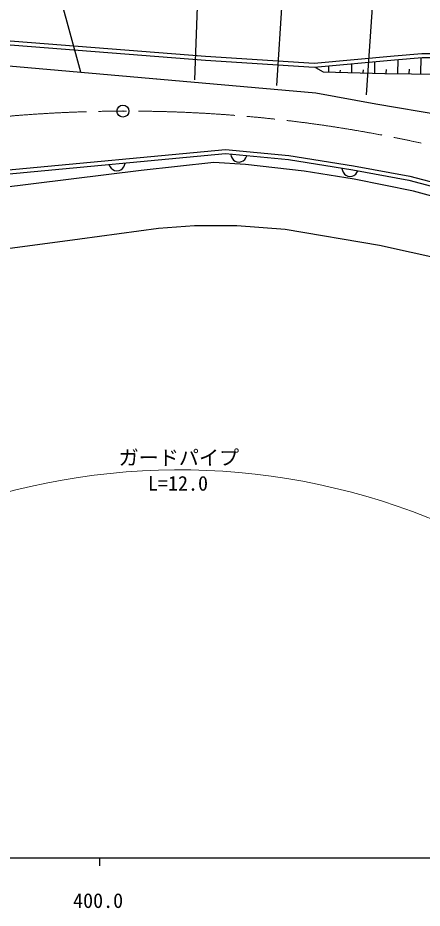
# Model space of a CAD drawing. Units: millimetres, scale not verified. Extents: x 40000 to 680000, y 20000 to 380000.
# Drawn here: x 457840 to 508219, y 198715 to 309564 of the extents above; entities that cross this region are included whole.
import ezdxf
from ezdxf.enums import TextEntityAlignment as Align

# ---------------------------------------------------------------- set-up
doc = ezdxf.new("R2010")
doc.units = ezdxf.units.MM
doc.header["$LTSCALE"] = 1000
doc.linetypes.add('CHAIN', pattern=[18.5, 12, -1.5, 3.5, -1.5])
for name, color, linetype, lineweight in [('M-BGD', 7, 'Continuous', 25), ('M-BGD-EXST', 7, 'Continuous', 25), ('M-BMK', 2, 'CHAIN', 13), ('M-BMK-SRVR', 3, 'Continuous', 25), ('M-STR-HTXT', 7, 'Continuous', 13), ('M-STR-STRC', 7, 'Continuous', 25), ('M-TTL-BAND', 7, 'Continuous', 25)]:
    doc.layers.add(name, color=color, linetype=linetype, lineweight=lineweight)
doc.styles.add('ＭＳ ゴシック', font='')
doc.styles.get('ＭＳ ゴシック').set_extended_font_data('MS Gothic')

msp = doc.modelspace()

# ---------------------------------------------------------------- linework, layer by layer
at = {"layer": 'M-BGD'}
for p, q in [((454087, 306434), (481204, 304271)), ((454102, 306935), (481240, 304769)), ((494751, 303903), (504712, 304842)), ((504712, 304842), (508176, 305130)), ((508176, 305130), (511063, 305130)), ((481204, 304271), (494759, 303402)), ((481240, 304769), (494751, 303903)), ((494759, 303402), (504756, 304343)), ((499448, 302752), (499468, 303799)), ((502312, 302698), (502338, 304072)), ((504756, 304343), (508197, 304630)), ((505176, 302643), (505209, 304346)), ((508040, 302588), (508079, 304619)), ((508197, 304630), (511035, 304630)), ((494928, 303367), (495869, 302821)), ((495869, 302821), (503547, 302639)), ((496584, 302807), (496598, 303526)), ((498016, 302780), (498021, 303045)), ((500880, 302725), (500887, 303088)), ((503547, 302639), (510188, 302548)), ((503744, 302670), (503753, 303132)), ((506608, 302616), (506619, 303176)), ((456286, 290576), (483697, 293153)), ((456341, 290079), (483698, 292651)), ((483697, 293153), (491618, 292433)), ((483698, 292651), (491556, 291937)), ((482268, 291563), (473215, 290557)), ((486200, 291288), (482268, 291563)), ((484368, 292527), (484428, 292281)), ((484428, 292281), (484531, 292072)), ((484531, 292072), (484714, 291856)), ((484714, 291856), (484904, 291721)), ((484904, 291721), (485136, 291621)), ((485136, 291621), (485455, 291595)), ((485455, 291595), (485701, 291655)), ((485701, 291655), (485910, 291758)), ((485910, 291758), (486126, 291941)), ((486126, 291941), (486262, 292131)), ((486262, 292131), (486361, 292364)), ((491556, 291937), (499557, 290651)), ((491618, 292433), (499642, 291143)), ((473215, 290557), (455387, 288362)), ((469215, 291270), (469319, 291039)), ((469319, 291039), (469459, 290852)), ((469459, 290852), (469678, 290673)), ((469678, 290673), (469889, 290574)), ((469889, 290574), (470135, 290518)), ((470135, 290518), (470454, 290551)), ((470454, 290551), (470685, 290654)), ((470685, 290654), (470872, 290794)), ((470872, 290794), (471050, 291013)), ((471050, 291013), (471150, 291224)), ((471150, 291224), (471205, 291471)), ((493516, 290465), (486200, 291288)), ((499734, 289460), (493516, 290465)), ((498225, 290793), (498271, 290544)), ((498271, 290544), (498362, 290329)), ((499557, 290651), (506558, 289365)), ((499642, 291143), (506667, 289853)), ((500093, 290287), (500206, 290514)), ((498362, 290329), (498532, 290104)), ((498532, 290104), (498713, 289957)), ((498713, 289957), (498940, 289844)), ((498940, 289844), (499256, 289799)), ((499256, 289799), (499505, 289845)), ((499505, 289845), (499720, 289936)), ((499720, 289936), (499946, 290106)), ((507141, 287996), (499734, 289460)), ((499946, 290106), (500093, 290287)), ((506558, 289365), (518409, 286221)), ((506667, 289853), (518549, 286702)), ((513816, 286168), (507141, 287996)), ((465560, 282027), (475366, 283385)), ((475366, 283385), (479835, 283687)), ((479835, 283687), (485116, 283687)), ((485116, 283687), (491151, 283234)), ((491151, 283234), (502919, 281273)), ((428603, 277163), (465560, 282027)), ((502919, 281273), (511066, 279462))]:
    msp.add_line(p, q, dxfattribs=at)
at = {"layer": 'M-BGD-EXST'}
for p, q in [((462455, 314518), (465652, 302840)), ((479874, 301862), (480330, 314322)), ((490097, 301144), (490914, 313860)), ((502173, 313648), (501253, 299970))]:
    msp.add_line(p, q, dxfattribs=at)
at = {"layer": 'M-BMK'}
msp.add_arc((471439, 127469), 170481, 73.0421, 109.38742, dxfattribs=at)
at = {"layer": 'M-BMK-SRVR'}
for radius in [750, 30]:
    msp.add_circle((470936, 297949), radius, dxfattribs=at)
at = {"layer": 'M-STR-HTXT'}
msp.add_arc((477941, 169211), 84072, 66.99918, 111.0423, dxfattribs=at)
at = {"layer": 'M-STR-STRC'}
for p, q in [((454054, 303803), (494973, 300225)), ((494973, 300225), (502443, 298835)), ((502443, 298835), (510782, 297446))]:
    msp.add_line(p, q, dxfattribs=at)
at = {"layer": 'M-TTL-BAND'}
for p, q in [((40000, 205000), (579000, 205000)), ((468000, 205000), (468000, 204000))]:
    msp.add_line(p, q, dxfattribs=at)

# ---------------------------------------------------------------- texts
at = {"layer": 'M-STR-HTXT', "style": 'ＭＳ ゴシック'}
for s, p in [('ガードパイプ', (477903, 254808)), ('L=12.0', (477796, 251610))]:
    msp.add_text(s, height=1833, dxfattribs=at).set_placement(p, align=Align.MIDDLE_CENTER)
at = {"layer": 'M-TTL-BAND', "style": 'ＭＳ ゴシック'}
msp.add_text('400.0', height=1833, dxfattribs=at).set_placement((467844, 198195), align=Align.BOTTOM_CENTER)

doc.saveas('drawing.dxf')
